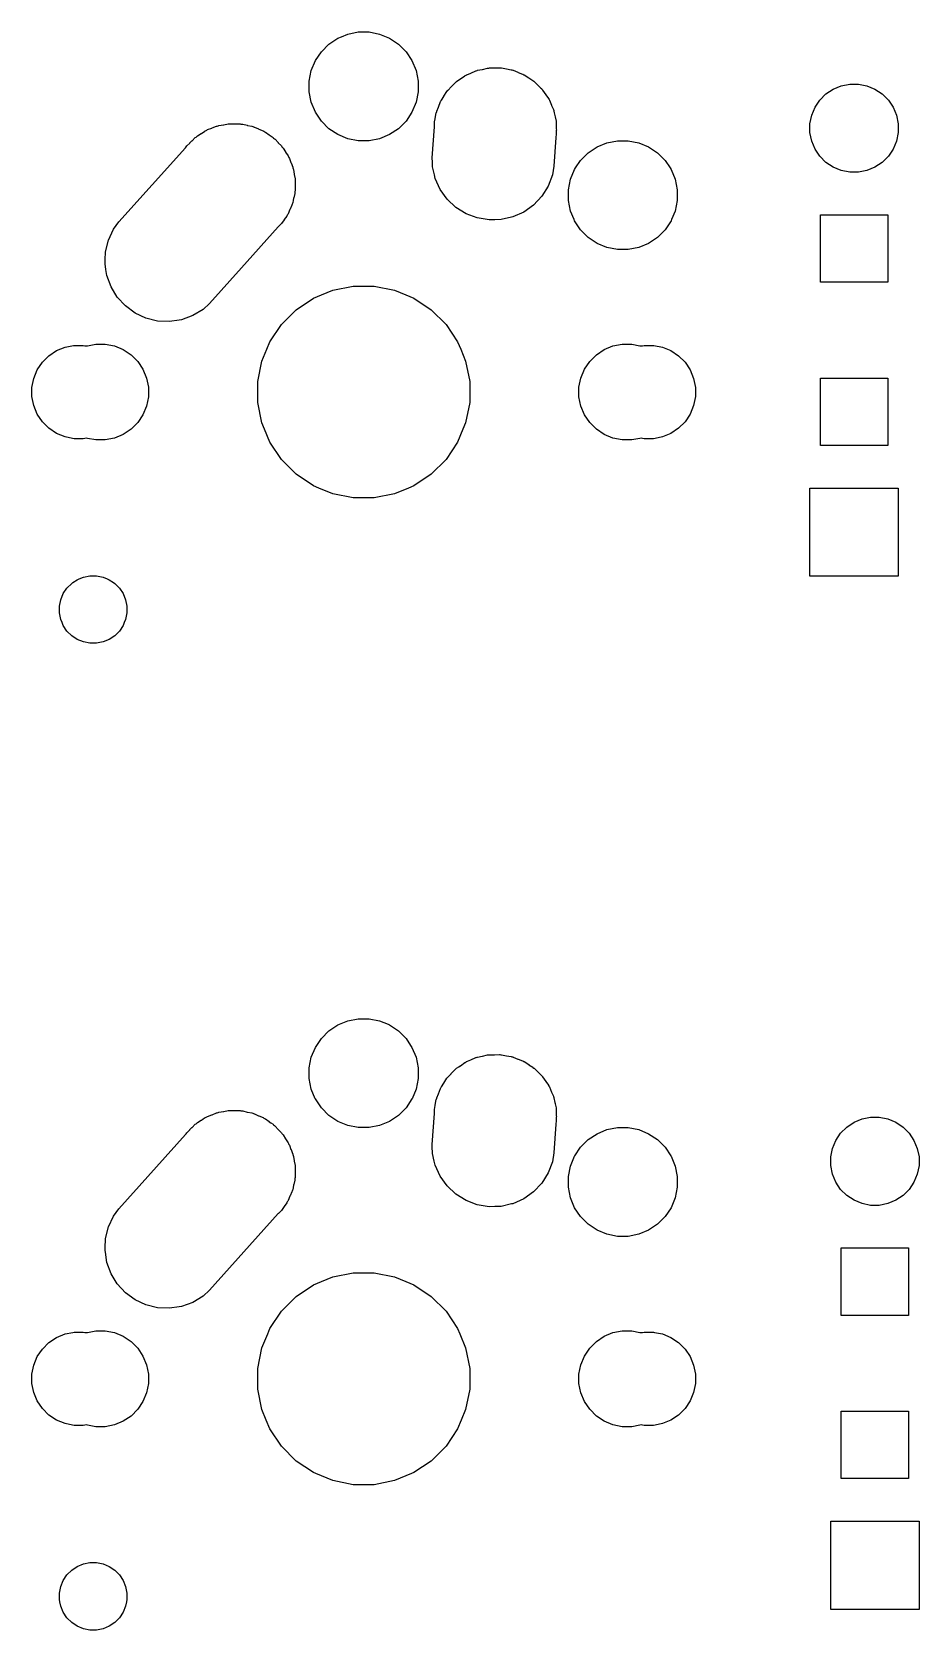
# Model space of a CAD drawing. Extents: x 53 to 306, y -113 to -54.
# Drawn here: x 246.01 to 263.13, y -109.63 to -78.77 of the extents above; entities that cross this region are included whole.
import ezdxf

# ---------------------------------------------------------------- set-up
doc = ezdxf.new("R2010")
doc.units = 0
doc.layers.add('BLACK', color=7, linetype='CONTINUOUS')

msp = doc.modelspace()

# ---------------------------------------------------------------- linework, layer by layer
at = {"layer": 'BLACK', "linetype": 'CONTINUOUS'}
for p, q in [((251.742, -79.0086), (251.914, -78.8936)), ((251.914, -78.8936), (251.981, -78.866)), ((251.981, -78.866), (252.105, -78.8144)), ((252.105, -78.8144), (252.308, -78.774)), ((252.308, -78.774), (252.516, -78.774)), ((252.516, -78.774), (252.719, -78.8144)), ((252.719, -78.8144), (252.843, -78.866)), ((252.843, -78.866), (252.91, -78.8936)), ((252.91, -78.8936), (253.082, -79.0086)), ((251.481, -79.3259), (251.596, -79.155)), ((251.596, -79.155), (251.742, -79.0086)), ((253.082, -79.0086), (253.228, -79.155)), ((253.228, -79.155), (253.343, -79.3259)), ((251.361, -79.7215), (251.401, -79.5184)), ((251.401, -79.5184), (251.481, -79.3272)), ((251.481, -79.3272), (251.481, -79.3259)), ((253.343, -79.3259), (253.343, -79.3272)), ((253.343, -79.3272), (253.423, -79.5184)), ((253.423, -79.5184), (253.463, -79.7215)), ((254.403, -79.5995), (254.477, -79.5687)), ((254.477, -79.5687), (254.481, -79.5673)), ((254.481, -79.5673), (254.575, -79.525)), ((254.575, -79.525), (254.583, -79.5231)), ((254.583, -79.5231), (254.603, -79.5167)), ((254.603, -79.5167), (254.609, -79.5142)), ((254.609, -79.5142), (254.699, -79.4963)), ((254.699, -79.4963), (254.703, -79.4955)), ((254.703, -79.4955), (254.8, -79.473)), ((254.8, -79.473), (254.809, -79.4727)), ((254.809, -79.4727), (254.829, -79.4704)), ((254.829, -79.4704), (254.836, -79.469)), ((254.836, -79.469), (254.931, -79.469)), ((254.931, -79.469), (254.935, -79.4689)), ((254.935, -79.4689), (255.032, -79.466)), ((255.032, -79.466), (255.039, -79.4673)), ((255.039, -79.4673), (255.06, -79.469)), ((255.06, -79.469), (255.068, -79.469)), ((255.068, -79.469), (255.164, -79.4881)), ((255.164, -79.4881), (255.167, -79.4887)), ((255.167, -79.4887), (255.26, -79.5043)), ((255.26, -79.5043), (255.267, -79.5069)), ((255.267, -79.5069), (255.287, -79.5126)), ((255.287, -79.5126), (255.295, -79.5142)), ((255.295, -79.5142), (255.388, -79.5528)), ((255.388, -79.5528), (255.391, -79.5541)), ((255.391, -79.5541), (255.477, -79.5865)), ((255.477, -79.5865), (255.483, -79.59)), ((255.483, -79.59), (255.501, -79.5995)), ((251.361, -79.9285), (251.361, -79.7215)), ((253.463, -79.7215), (253.463, -79.9285)), ((254.023, -79.916), (254.036, -79.8998)), ((254.036, -79.8998), (254.039, -79.8953)), ((254.039, -79.8953), (254.098, -79.8356)), ((254.098, -79.8356), (254.101, -79.8329)), ((254.101, -79.8329), (254.175, -79.7545)), ((254.175, -79.7545), (254.182, -79.749)), ((254.182, -79.749), (254.198, -79.7356)), ((254.198, -79.7356), (254.202, -79.7315)), ((254.202, -79.7315), (254.268, -79.6878)), ((254.268, -79.6878), (254.274, -79.6834)), ((254.274, -79.6834), (254.277, -79.6813)), ((254.277, -79.6813), (254.363, -79.6201)), ((254.363, -79.6201), (254.372, -79.6163)), ((254.372, -79.6163), (254.39, -79.6063)), ((254.39, -79.6063), (254.395, -79.6028)), ((254.395, -79.6028), (254.403, -79.5995)), ((255.501, -79.5995), (255.509, -79.6028)), ((255.509, -79.6028), (255.595, -79.6604)), ((255.595, -79.6604), (255.598, -79.6623)), ((255.598, -79.6623), (255.673, -79.7094)), ((255.673, -79.7094), (255.678, -79.7135)), ((255.678, -79.7135), (255.694, -79.7264)), ((255.694, -79.7264), (255.702, -79.7315)), ((255.702, -79.7315), (255.777, -79.8065)), ((255.777, -79.8065), (255.779, -79.8091)), ((255.779, -79.8091), (255.825, -79.8522)), ((255.825, -79.8522), (255.842, -79.8682)), ((255.842, -79.8682), (255.845, -79.8727)), ((255.845, -79.8727), (255.859, -79.8886)), ((255.859, -79.8886), (255.865, -79.8953)), ((255.865, -79.8953), (255.925, -79.9852)), ((261.332, -79.97), (261.471, -79.8769)), ((261.471, -79.8769), (261.626, -79.8127)), ((261.626, -79.8127), (261.79, -79.78)), ((261.79, -79.78), (261.958, -79.78)), ((261.958, -79.78), (262.122, -79.8127)), ((262.122, -79.8127), (262.277, -79.8769)), ((262.277, -79.8769), (262.416, -79.97)), ((251.401, -80.1316), (251.361, -79.9285)), ((251.481, -80.3228), (251.401, -80.1316)), ((253.423, -80.1316), (253.343, -80.3228)), ((253.463, -79.9285), (253.423, -80.1316)), ((253.854, -80.2231), (253.893, -80.1195)), ((253.893, -80.1195), (253.898, -80.111)), ((253.898, -80.111), (253.908, -80.0926)), ((253.908, -80.0926), (253.91, -80.088)), ((253.91, -80.088), (253.956, -80.0191)), ((253.956, -80.0191), (253.958, -80.016)), ((253.958, -80.016), (254.016, -79.9231)), ((254.016, -79.9231), (254.023, -79.916)), ((255.925, -79.9852), (255.928, -79.9883)), ((255.928, -79.9883), (255.976, -80.0568)), ((255.976, -80.0568), (255.979, -80.0616)), ((255.979, -80.0616), (255.989, -80.0797)), ((255.989, -80.0797), (255.994, -80.088)), ((255.994, -80.088), (256.036, -80.1894)), ((256.036, -80.1894), (256.038, -80.1927)), ((256.038, -80.1927), (256.072, -80.2681)), ((261.12, -80.2279), (261.213, -80.0885)), ((261.213, -80.0885), (261.332, -79.97)), ((262.416, -79.97), (262.535, -80.0885)), ((262.535, -80.0885), (262.628, -80.2279)), ((251.596, -80.495), (251.481, -80.3228)), ((251.481, -80.3228), (251.481, -80.3228)), ((251.742, -80.6414), (251.596, -80.495)), ((253.228, -80.495), (253.082, -80.6414)), ((253.343, -80.3228), (253.228, -80.495)), ((253.343, -80.3228), (253.343, -80.3228)), ((253.776, -80.5292), (253.78, -80.5073)), ((253.78, -80.5073), (253.792, -80.4496)), ((253.792, -80.446), (253.811, -80.3361)), ((253.792, -80.4496), (253.792, -80.446)), ((253.811, -80.3361), (253.815, -80.3266)), ((253.811, -80.3361), (253.811, -80.3361)), ((253.811, -80.3361), (253.811, -80.3361)), ((253.815, -80.3266), (253.82, -80.3067)), ((253.82, -80.3067), (253.821, -80.302)), ((253.821, -80.302), (253.852, -80.2264)), ((253.852, -80.2264), (253.854, -80.2231)), ((256.072, -80.2681), (256.073, -80.2729)), ((256.073, -80.2729), (256.079, -80.2926)), ((256.079, -80.2926), (256.083, -80.302)), ((256.083, -80.302), (256.09, -80.3361)), ((256.09, -80.3361), (256.104, -80.4107)), ((256.104, -80.4107), (256.105, -80.4144)), ((256.105, -80.4144), (256.124, -80.4938)), ((256.124, -80.4938), (256.124, -80.4985)), ((256.124, -80.4985), (256.126, -80.5192)), ((256.126, -80.5192), (256.128, -80.5292)), ((261.023, -80.5472), (261.056, -80.3828)), ((261.056, -80.3828), (261.12, -80.2279)), ((262.628, -80.2279), (262.692, -80.3828)), ((262.692, -80.3828), (262.725, -80.5472)), ((249.101, -80.873), (249.162, -80.8115)), ((249.162, -80.8115), (249.176, -80.8024)), ((249.176, -80.8024), (249.191, -80.7906)), ((249.191, -80.7906), (249.203, -80.7794)), ((249.203, -80.7794), (249.278, -80.7341)), ((249.203, -80.7794), (249.203, -80.7794)), ((249.278, -80.7341), (249.283, -80.7311)), ((249.283, -80.7311), (249.344, -80.6901)), ((249.344, -80.6901), (249.355, -80.6828)), ((249.355, -80.6828), (249.37, -80.6765)), ((249.37, -80.6765), (249.387, -80.6679)), ((249.387, -80.6679), (249.401, -80.6593)), ((249.401, -80.6593), (249.484, -80.6294)), ((249.484, -80.6294), (249.489, -80.6275)), ((249.489, -80.6275), (249.569, -80.5942)), ((249.569, -80.5942), (249.585, -80.591)), ((249.585, -80.591), (249.603, -80.5859)), ((249.603, -80.5859), (249.619, -80.5802)), ((249.619, -80.5802), (249.705, -80.5669)), ((249.705, -80.5669), (249.711, -80.566)), ((249.711, -80.566), (249.796, -80.549)), ((249.796, -80.549), (249.813, -80.549)), ((249.813, -80.549), (249.832, -80.5476)), ((249.832, -80.5476), (249.848, -80.545)), ((249.848, -80.545), (249.848, -80.545)), ((249.848, -80.545), (249.852, -80.5452)), ((249.852, -80.5452), (249.935, -80.5489)), ((249.935, -80.5489), (249.941, -80.549)), ((249.941, -80.549), (250.028, -80.549)), ((250.028, -80.549), (250.044, -80.5522)), ((250.044, -80.5522), (250.063, -80.5545)), ((250.063, -80.5545), (250.08, -80.5552)), ((250.08, -80.5552), (250.164, -80.576)), ((250.164, -80.576), (250.17, -80.5772)), ((250.17, -80.5772), (250.255, -80.5942)), ((250.255, -80.5942), (250.27, -80.6005)), ((250.27, -80.6005), (250.288, -80.6064)), ((250.288, -80.6064), (250.3, -80.6092)), ((250.3, -80.6092), (250.305, -80.6104)), ((250.305, -80.6104), (250.384, -80.6473)), ((250.384, -80.6473), (250.389, -80.6495)), ((250.389, -80.6495), (250.469, -80.6828)), ((250.469, -80.6828), (250.48, -80.6901)), ((250.48, -80.6901), (250.483, -80.692)), ((250.483, -80.692), (250.499, -80.7014)), ((250.499, -80.7014), (250.514, -80.7084)), ((250.514, -80.7084), (250.585, -80.76)), ((250.585, -80.76), (250.589, -80.7631)), ((250.589, -80.7631), (250.662, -80.8115)), ((250.662, -80.8115), (250.673, -80.8233)), ((250.673, -80.8233), (250.688, -80.8356)), ((251.914, -80.7564), (251.742, -80.6414)), ((252.105, -80.8356), (251.914, -80.7564)), ((251.914, -80.7564), (251.914, -80.7564)), ((251.914, -80.7564), (251.914, -80.7564)), ((252.91, -80.7564), (252.719, -80.8356)), ((253.082, -80.6414), (252.91, -80.7564)), ((252.91, -80.7564), (252.91, -80.7564)), ((252.91, -80.7564), (252.91, -80.7564)), ((253.735, -81.2027), (253.776, -80.6024)), ((253.776, -80.594), (253.776, -80.5292)), ((253.776, -80.6024), (253.776, -80.594)), ((256.119, -80.8119), (256.081, -81.3626)), ((256.121, -80.796), (256.119, -80.8119)), ((256.128, -80.7608), (256.121, -80.796)), ((256.128, -80.5292), (256.128, -80.6406)), ((256.128, -80.6406), (256.128, -80.6443)), ((256.128, -80.6443), (256.129, -80.6673)), ((256.129, -80.6673), (256.128, -80.6741)), ((256.128, -80.6741), (256.128, -80.6825)), ((256.128, -80.6825), (256.128, -80.7608)), ((261.023, -80.7148), (261.023, -80.5472)), ((261.056, -80.8792), (261.023, -80.7148)), ((262.725, -80.7148), (262.692, -80.8792)), ((262.725, -80.5472), (262.725, -80.7148)), ((247.688, -82.4426), (248.975, -81.0085)), ((248.975, -81.0085), (248.986, -80.9945)), ((248.986, -80.9945), (248.999, -80.9753)), ((248.999, -80.9753), (249.055, -80.9185)), ((249.055, -80.9185), (249.06, -80.9136)), ((249.06, -80.9136), (249.075, -80.8966)), ((249.075, -80.8966), (249.097, -80.8768)), ((249.075, -80.8966), (249.075, -80.8966)), ((249.075, -80.8966), (249.075, -80.8966)), ((249.097, -80.8768), (249.101, -80.873)), ((250.688, -80.8356), (250.701, -80.8454)), ((250.701, -80.8454), (250.76, -80.9097)), ((250.76, -80.9097), (250.764, -80.9137)), ((250.764, -80.9137), (250.825, -80.9753)), ((250.825, -80.9753), (250.835, -80.9891)), ((250.835, -80.9891), (250.846, -81.0041)), ((250.846, -81.0041), (250.858, -81.0163)), ((250.858, -81.0163), (250.903, -81.0907)), ((250.903, -81.0907), (250.906, -81.0954)), ((250.906, -81.0954), (250.954, -81.168)), ((252.308, -80.876), (252.105, -80.8356)), ((252.516, -80.876), (252.308, -80.876)), ((252.719, -80.8356), (252.516, -80.876)), ((256.596, -81.255), (256.742, -81.1086)), ((256.742, -81.1086), (256.914, -80.9936)), ((256.914, -80.9936), (257.105, -80.9144)), ((256.914, -80.9936), (256.914, -80.9936)), ((257.105, -80.9144), (257.308, -80.874)), ((257.308, -80.874), (257.516, -80.874)), ((257.516, -80.874), (257.719, -80.9144)), ((257.719, -80.9144), (257.91, -80.9936)), ((257.91, -80.9936), (257.91, -80.9936)), ((257.91, -80.9936), (258.082, -81.1086)), ((258.082, -81.1086), (258.228, -81.255)), ((261.12, -81.0341), (261.056, -80.8792)), ((261.213, -81.1735), (261.12, -81.0341)), ((262.628, -81.0341), (262.535, -81.1735)), ((262.692, -80.8792), (262.628, -81.0341)), ((250.954, -81.168), (250.961, -81.1833)), ((250.961, -81.1833), (250.969, -81.2003)), ((250.969, -81.2003), (250.978, -81.2144)), ((250.978, -81.2144), (251.007, -81.2962)), ((251.007, -81.2962), (251.009, -81.3012)), ((251.009, -81.3012), (251.043, -81.382)), ((251.043, -81.382), (251.045, -81.391)), ((251.045, -81.391), (251.046, -81.3983)), ((251.046, -81.3983), (251.051, -81.4166)), ((251.051, -81.4166), (251.057, -81.4321)), ((251.057, -81.4321), (251.07, -81.5181)), ((253.737, -81.2854), (253.735, -81.2027)), ((253.74, -81.3762), (253.737, -81.2854)), ((253.776, -81.533), (253.74, -81.3762)), ((256.081, -81.3626), (256.053, -81.5338)), ((256.401, -81.6184), (256.481, -81.4272)), ((256.481, -81.4272), (256.5, -81.3983)), ((256.5, -81.3983), (256.596, -81.255)), ((258.228, -81.255), (258.324, -81.3983)), ((258.324, -81.3983), (258.343, -81.4272)), ((258.343, -81.4272), (258.423, -81.6184)), ((261.332, -81.292), (261.213, -81.1735)), ((261.471, -81.3851), (261.332, -81.292)), ((261.626, -81.4493), (261.471, -81.3851)), ((262.277, -81.3851), (262.122, -81.4493)), ((262.416, -81.292), (262.277, -81.3851)), ((262.535, -81.1735), (262.416, -81.292)), ((251.07, -81.5181), (251.071, -81.5235)), ((251.071, -81.5235), (251.088, -81.609)), ((251.088, -81.609), (251.088, -81.6092)), ((251.088, -81.6092), (251.088, -81.6258)), ((251.088, -81.6258), (251.089, -81.6448)), ((251.092, -81.6611), (251.088, -81.7479)), ((251.088, -81.7479), (251.088, -81.7534)), ((251.088, -81.7534), (251.088, -81.8408)), ((251.089, -81.6448), (251.092, -81.6611)), ((251.092, -81.6611), (251.092, -81.6611)), ((253.792, -81.6019), (253.776, -81.533)), ((253.887, -81.8132), (253.792, -81.6019)), ((255.97, -81.7504), (255.848, -81.9468)), ((256.053, -81.5338), (255.97, -81.7504)), ((256.361, -81.8215), (256.401, -81.6184)), ((258.423, -81.6184), (258.463, -81.8215)), ((261.79, -81.482), (261.626, -81.4493)), ((261.958, -81.482), (261.79, -81.482)), ((262.122, -81.4493), (261.958, -81.482)), ((251.051, -82.0285), (251.043, -82.068)), ((251.06, -81.9823), (251.051, -82.0285)), ((251.061, -81.9769), (251.06, -81.9823)), ((251.082, -81.8925), (251.061, -81.9769)), ((251.085, -81.8572), (251.082, -81.876)), ((251.082, -81.876), (251.082, -81.8925)), ((251.088, -81.8408), (251.085, -81.8572)), ((254.022, -82.0018), (253.887, -81.8132)), ((254.19, -82.1606), (254.022, -82.0018)), ((255.848, -81.9468), (255.689, -82.1155)), ((256.361, -82.0285), (256.361, -81.8215)), ((256.401, -82.2316), (256.361, -82.0285)), ((258.463, -82.0285), (258.423, -82.2316)), ((258.463, -81.8215), (258.463, -82.0285)), ((250.929, -82.3274), (250.877, -82.3974)), ((250.936, -82.3125), (250.929, -82.3274)), ((250.945, -82.2959), (250.936, -82.3125)), ((250.954, -82.282), (250.945, -82.2959)), ((250.988, -82.2012), (250.954, -82.282)), ((250.954, -82.282), (250.954, -82.282)), ((250.99, -82.1962), (250.988, -82.2012)), ((251.027, -82.1175), (250.99, -82.1962)), ((251.031, -82.1015), (251.027, -82.1175)), ((251.036, -82.0834), (251.031, -82.1015)), ((251.043, -82.068), (251.036, -82.0834)), ((254.387, -82.2835), (254.19, -82.1606)), ((254.603, -82.3656), (254.387, -82.2835)), ((254.832, -82.404), (254.603, -82.3656)), ((255.264, -82.3507), (255.063, -82.397)), ((255.289, -82.345), (255.264, -82.3507)), ((255.5, -82.2499), (255.289, -82.345)), ((255.689, -82.1155), (255.5, -82.2499)), ((256.47, -82.3974), (256.401, -82.2316)), ((258.423, -82.2316), (258.354, -82.3974)), ((261.223, -83.607), (261.223, -82.305)), ((261.223, -82.305), (262.525, -82.305)), ((262.525, -82.305), (262.525, -83.607)), ((247.487, -82.7925), (247.585, -82.5826)), ((247.585, -82.5826), (247.688, -82.4426)), ((247.688, -82.4426), (247.688, -82.4426)), ((247.688, -82.4426), (247.688, -82.4426)), ((250.764, -82.5368), (250.053, -83.3293)), ((250.768, -82.5318), (250.764, -82.5368)), ((250.825, -82.4747), (250.768, -82.5318)), ((250.874, -82.4019), (250.825, -82.4747)), ((250.877, -82.3974), (250.874, -82.4019)), ((254.94, -82.4007), (254.832, -82.404)), ((255.063, -82.397), (254.94, -82.4007)), ((256.481, -82.4228), (256.47, -82.3974)), ((256.596, -82.595), (256.481, -82.4228)), ((256.742, -82.7414), (256.596, -82.595)), ((258.228, -82.595), (258.082, -82.7414)), ((258.343, -82.4228), (258.228, -82.595)), ((258.354, -82.3974), (258.343, -82.4228)), ((247.432, -83.0175), (247.487, -82.7925)), ((256.914, -82.8564), (256.742, -82.7414)), ((257.105, -82.9356), (256.914, -82.8564)), ((256.914, -82.8564), (256.914, -82.8564)), ((256.914, -82.8564), (256.914, -82.8564)), ((257.308, -82.976), (257.105, -82.9356)), ((257.516, -82.976), (257.308, -82.976)), ((257.719, -82.9356), (257.516, -82.976)), ((257.91, -82.8564), (257.719, -82.9356)), ((258.082, -82.7414), (257.91, -82.8564)), ((257.91, -82.8564), (257.91, -82.8564)), ((257.91, -82.8564), (257.91, -82.8564)), ((247.422, -83.2489), (247.425, -83.172)), ((247.439, -83.362), (247.422, -83.2489)), ((247.425, -83.172), (247.432, -83.0175)), ((247.457, -83.4779), (247.439, -83.362)), ((247.536, -83.6956), (247.457, -83.4779)), ((250.053, -83.3293), (249.439, -84.0134)), ((262.525, -83.607), (261.223, -83.607)), ((247.656, -83.8937), (247.536, -83.6956)), ((247.813, -84.0645), (247.656, -83.8937)), ((251.108, -84.1366), (251.443, -83.9128)), ((251.443, -83.9128), (251.598, -83.849)), ((251.598, -83.849), (251.816, -83.7587)), ((251.816, -83.7587), (252.211, -83.6801)), ((252.211, -83.6801), (252.613, -83.6801)), ((252.613, -83.6801), (253.008, -83.7587)), ((253.008, -83.7587), (253.226, -83.849)), ((253.226, -83.849), (253.381, -83.9128)), ((253.381, -83.9128), (253.716, -84.1366)), ((248, -84.2016), (247.813, -84.0645)), ((248.209, -84.2996), (248, -84.2016)), ((249.311, -84.1306), (249.113, -84.2507)), ((249.439, -84.0134), (249.311, -84.1306)), ((250.824, -84.4215), (251.108, -84.1366)), ((253.716, -84.1366), (254, -84.4215)), ((248.434, -84.3548), (248.209, -84.2996)), ((248.666, -84.365), (248.434, -84.3548)), ((248.849, -84.3368), (248.666, -84.365)), ((248.666, -84.365), (248.666, -84.365)), ((248.895, -84.3298), (248.849, -84.3368)), ((249.113, -84.2507), (248.895, -84.3298)), ((250.6, -84.7564), (250.824, -84.4215)), ((254, -84.4215), (254.224, -84.7564)), ((246.649, -84.8586), (246.811, -84.8265)), ((246.811, -84.8265), (246.823, -84.824)), ((246.823, -84.824), (247.001, -84.824)), ((247.001, -84.824), (247.034, -84.8305)), ((247.034, -84.8305), (247.058, -84.8329)), ((247.058, -84.8329), (247.082, -84.8305)), ((247.082, -84.8305), (247.241, -84.799)), ((247.241, -84.799), (247.423, -84.799)), ((247.423, -84.799), (247.602, -84.8346)), ((247.602, -84.8346), (247.771, -84.9044)), ((250.54, -84.9004), (250.6, -84.7564)), ((254.224, -84.7564), (254.284, -84.9004)), ((257.053, -84.9044), (257.222, -84.8346)), ((257.222, -84.8346), (257.401, -84.799)), ((257.401, -84.799), (257.583, -84.799)), ((257.583, -84.799), (257.742, -84.8305)), ((257.742, -84.8305), (257.766, -84.8329)), ((257.766, -84.8329), (257.79, -84.8305)), ((257.79, -84.8305), (257.823, -84.824)), ((257.823, -84.824), (258.001, -84.824)), ((258.001, -84.824), (258.013, -84.8265)), ((258.013, -84.8265), (258.175, -84.8586)), ((246.114, -85.2982), (246.212, -85.1506)), ((246.212, -85.1506), (246.338, -85.0251)), ((246.338, -85.0251), (246.485, -84.9265)), ((246.485, -84.9265), (246.649, -84.8586)), ((247.771, -84.9044), (247.922, -85.0057)), ((247.922, -85.0057), (248.051, -85.1347)), ((248.051, -85.1347), (248.153, -85.2864)), ((250.367, -85.5236), (250.446, -85.1285)), ((250.446, -85.1285), (250.54, -84.9004)), ((254.284, -84.9004), (254.378, -85.1285)), ((254.378, -85.1285), (254.457, -85.5236)), ((256.671, -85.2864), (256.773, -85.1347)), ((256.773, -85.1347), (256.902, -85.0057)), ((256.902, -85.0057), (257.053, -84.9044)), ((258.175, -84.8586), (258.339, -84.9265)), ((258.339, -84.9265), (258.486, -85.0251)), ((258.486, -85.0251), (258.612, -85.1506)), ((258.612, -85.1506), (258.71, -85.2982)), ((246.046, -85.4622), (246.114, -85.2982)), ((248.153, -85.2864), (248.222, -85.4549)), ((248.222, -85.4549), (248.258, -85.6338)), ((256.566, -85.6338), (256.602, -85.4549)), ((256.602, -85.4549), (256.671, -85.2864)), ((258.71, -85.2982), (258.778, -85.4622)), ((261.223, -86.757), (261.223, -85.455)), ((261.223, -85.455), (262.525, -85.455)), ((262.525, -85.455), (262.525, -86.757)), ((246.011, -85.6363), (246.046, -85.4622)), ((246.011, -85.8137), (246.011, -85.6363)), ((248.258, -85.6338), (248.258, -85.8162)), ((250.367, -85.9264), (250.367, -85.5236)), ((254.457, -85.5236), (254.457, -85.9264)), ((256.566, -85.8162), (256.566, -85.6338)), ((258.778, -85.4622), (258.813, -85.6363)), ((258.813, -85.6363), (258.813, -85.8137)), ((246.046, -85.9878), (246.011, -85.8137)), ((246.114, -86.1518), (246.046, -85.9878)), ((248.222, -85.9951), (248.153, -86.1636)), ((248.258, -85.8162), (248.222, -85.9951)), ((250.446, -86.3215), (250.367, -85.9264)), ((254.457, -85.9264), (254.378, -86.3215)), ((256.602, -85.9951), (256.566, -85.8162)), ((256.671, -86.1636), (256.602, -85.9951)), ((258.778, -85.9878), (258.71, -86.1518)), ((258.813, -85.8137), (258.778, -85.9878)), ((246.212, -86.2994), (246.114, -86.1518)), ((246.338, -86.4249), (246.212, -86.2994)), ((248.051, -86.3153), (247.922, -86.4443)), ((248.153, -86.1636), (248.051, -86.3153)), ((250.497, -86.4443), (250.446, -86.3215)), ((254.378, -86.3215), (254.327, -86.4443)), ((256.773, -86.3153), (256.671, -86.1636)), ((256.902, -86.4443), (256.773, -86.3153)), ((258.612, -86.2994), (258.486, -86.4249)), ((258.71, -86.1518), (258.612, -86.2994)), ((246.485, -86.5235), (246.338, -86.4249)), ((246.649, -86.5914), (246.485, -86.5235)), ((246.79, -86.6195), (246.649, -86.5914)), ((246.823, -86.626), (246.79, -86.6195)), ((247.001, -86.626), (246.823, -86.626)), ((247.034, -86.6195), (247.001, -86.626)), ((247.058, -86.6171), (247.034, -86.6195)), ((247.082, -86.6195), (247.058, -86.6171)), ((247.241, -86.651), (247.082, -86.6195)), ((247.423, -86.651), (247.241, -86.651)), ((247.602, -86.6154), (247.423, -86.651)), ((247.771, -86.5456), (247.602, -86.6154)), ((247.922, -86.4443), (247.771, -86.5456)), ((250.6, -86.6936), (250.497, -86.4443)), ((250.824, -87.0285), (250.6, -86.6936)), ((254.224, -86.6936), (254, -87.0285)), ((254.327, -86.4443), (254.224, -86.6936)), ((257.053, -86.5456), (256.902, -86.4443)), ((257.222, -86.6154), (257.053, -86.5456)), ((257.401, -86.651), (257.222, -86.6154)), ((257.583, -86.651), (257.401, -86.651)), ((257.742, -86.6195), (257.583, -86.651)), ((257.766, -86.6171), (257.742, -86.6195)), ((257.79, -86.6195), (257.766, -86.6171)), ((257.823, -86.626), (257.79, -86.6195)), ((258.001, -86.626), (257.823, -86.626)), ((258.034, -86.6195), (258.001, -86.626)), ((258.175, -86.5914), (258.034, -86.6195)), ((258.339, -86.5235), (258.175, -86.5914)), ((258.486, -86.4249), (258.339, -86.5235)), ((262.525, -86.757), (261.223, -86.757)), ((251.108, -87.3134), (250.824, -87.0285)), ((254, -87.0285), (253.716, -87.3134)), ((251.443, -87.5372), (251.108, -87.3134)), ((251.547, -87.58), (251.443, -87.5372)), ((251.816, -87.6913), (251.547, -87.58)), ((253.277, -87.58), (253.008, -87.6913)), ((253.381, -87.5372), (253.277, -87.58)), ((253.716, -87.3134), (253.381, -87.5372)), ((261.023, -89.282), (261.023, -87.58)), ((261.023, -87.58), (262.725, -87.58)), ((262.725, -87.58), (262.725, -89.282)), ((252.211, -87.7699), (251.816, -87.6913)), ((252.613, -87.7699), (252.211, -87.7699)), ((253.008, -87.6913), (252.613, -87.7699)), ((246.686, -89.51), (246.777, -89.4193)), ((246.777, -89.4193), (246.8, -89.404)), ((246.8, -89.404), (246.884, -89.3481)), ((246.884, -89.3481), (246.92, -89.333)), ((246.92, -89.333), (247.002, -89.299)), ((247.002, -89.299), (247.128, -89.274)), ((247.128, -89.274), (247.256, -89.274)), ((247.256, -89.274), (247.382, -89.299)), ((247.382, -89.299), (247.464, -89.333)), ((247.464, -89.333), (247.5, -89.3481)), ((247.5, -89.3481), (247.584, -89.404)), ((247.584, -89.404), (247.607, -89.4193)), ((247.607, -89.4193), (247.698, -89.51)), ((262.725, -89.282), (261.023, -89.282)), ((246.541, -89.8609), (246.566, -89.7351)), ((246.566, -89.7351), (246.615, -89.6166)), ((246.615, -89.6166), (246.686, -89.51)), ((247.698, -89.51), (247.769, -89.6166)), ((247.769, -89.6166), (247.818, -89.7351)), ((247.818, -89.7351), (247.843, -89.8609)), ((246.541, -89.9891), (246.541, -89.8609)), ((246.566, -90.1149), (246.541, -89.9891)), ((247.843, -89.9891), (247.818, -90.1149)), ((247.843, -89.8609), (247.843, -89.9891)), ((246.592, -90.1768), (246.566, -90.1149)), ((246.615, -90.2334), (246.592, -90.1768)), ((246.686, -90.34), (246.615, -90.2334)), ((246.777, -90.4307), (246.686, -90.34)), ((247.698, -90.34), (247.607, -90.4307)), ((247.769, -90.2334), (247.698, -90.34)), ((247.792, -90.1768), (247.769, -90.2334)), ((247.818, -90.1149), (247.792, -90.1768)), ((246.884, -90.5019), (246.777, -90.4307)), ((247.002, -90.551), (246.884, -90.5019)), ((246.884, -90.5019), (246.884, -90.5019)), ((246.884, -90.5019), (246.884, -90.5019)), ((247.128, -90.576), (247.002, -90.551)), ((247.256, -90.576), (247.128, -90.576)), ((247.382, -90.551), (247.256, -90.576)), ((247.5, -90.5019), (247.382, -90.551)), ((247.607, -90.4307), (247.5, -90.5019)), ((247.5, -90.5019), (247.5, -90.5019)), ((247.5, -90.5019), (247.5, -90.5019)), ((251.596, -98.205), (251.742, -98.0586)), ((251.742, -98.0586), (251.914, -97.9436)), ((251.914, -97.9436), (251.942, -97.9322)), ((251.942, -97.9322), (252.105, -97.8644)), ((252.105, -97.8644), (252.308, -97.824)), ((252.308, -97.824), (252.516, -97.824)), ((252.516, -97.824), (252.719, -97.8644)), ((252.719, -97.8644), (252.882, -97.9322)), ((252.882, -97.9322), (252.91, -97.9436)), ((252.91, -97.9436), (253.082, -98.0586)), ((253.082, -98.0586), (253.228, -98.205)), ((251.401, -98.5684), (251.481, -98.3772)), ((251.481, -98.3772), (251.506, -98.339)), ((251.506, -98.339), (251.596, -98.205)), ((253.228, -98.205), (253.318, -98.339)), ((253.318, -98.339), (253.343, -98.3772)), ((253.343, -98.3772), (253.423, -98.5684)), ((251.361, -98.7715), (251.401, -98.5684)), ((253.423, -98.5684), (253.463, -98.7715)), ((254.277, -98.7313), (254.363, -98.6701)), ((254.363, -98.6701), (254.372, -98.6663)), ((254.372, -98.6663), (254.39, -98.6563)), ((254.39, -98.6563), (254.395, -98.6528)), ((254.395, -98.6528), (254.417, -98.6438)), ((254.417, -98.6438), (254.477, -98.6187)), ((254.477, -98.6187), (254.481, -98.6173)), ((254.481, -98.6173), (254.575, -98.575)), ((254.575, -98.575), (254.583, -98.5731)), ((254.583, -98.5731), (254.603, -98.5667)), ((254.603, -98.5667), (254.609, -98.5642)), ((254.609, -98.5642), (254.699, -98.5463)), ((254.699, -98.5463), (254.703, -98.5455)), ((254.703, -98.5455), (254.8, -98.523)), ((254.8, -98.523), (254.809, -98.5227)), ((254.809, -98.5227), (254.829, -98.5204)), ((254.829, -98.5204), (254.836, -98.519)), ((254.836, -98.519), (254.931, -98.519)), ((254.931, -98.519), (254.935, -98.5189)), ((254.935, -98.5189), (255.032, -98.516)), ((255.032, -98.516), (255.039, -98.5173)), ((255.039, -98.5173), (255.06, -98.519)), ((255.06, -98.519), (255.068, -98.519)), ((255.068, -98.519), (255.164, -98.5381)), ((255.164, -98.5381), (255.167, -98.5387)), ((255.167, -98.5387), (255.26, -98.5543)), ((255.26, -98.5543), (255.267, -98.5569)), ((255.267, -98.5569), (255.287, -98.5626)), ((255.287, -98.5626), (255.295, -98.5642)), ((255.295, -98.5642), (255.388, -98.6028)), ((255.388, -98.6028), (255.391, -98.6041)), ((255.391, -98.6041), (255.477, -98.6365)), ((255.477, -98.6365), (255.483, -98.64)), ((255.483, -98.64), (255.501, -98.6495)), ((255.501, -98.6495), (255.509, -98.6528)), ((255.509, -98.6528), (255.595, -98.7104)), ((255.595, -98.7104), (255.598, -98.7123)), ((255.598, -98.7123), (255.673, -98.7594)), ((251.361, -98.9785), (251.361, -98.7715)), ((251.401, -99.1816), (251.361, -98.9785)), ((253.463, -98.9785), (253.423, -99.1816)), ((253.463, -98.7715), (253.463, -98.9785)), ((253.958, -99.066), (254.016, -98.9731)), ((254.016, -98.9731), (254.023, -98.966)), ((254.023, -98.966), (254.036, -98.9498)), ((254.036, -98.9498), (254.039, -98.9453)), ((254.039, -98.9453), (254.098, -98.8856)), ((254.098, -98.8856), (254.101, -98.8829)), ((254.101, -98.8829), (254.175, -98.8045)), ((254.175, -98.8045), (254.182, -98.799)), ((254.182, -98.799), (254.198, -98.7856)), ((254.198, -98.7856), (254.202, -98.7815)), ((254.202, -98.7815), (254.248, -98.751)), ((254.248, -98.751), (254.274, -98.7334)), ((254.274, -98.7334), (254.277, -98.7313)), ((255.673, -98.7594), (255.678, -98.7635)), ((255.678, -98.7635), (255.694, -98.7764)), ((255.694, -98.7764), (255.702, -98.7815)), ((255.702, -98.7815), (255.777, -98.8565)), ((255.777, -98.8565), (255.779, -98.8591)), ((255.779, -98.8591), (255.813, -98.8906)), ((255.813, -98.8906), (255.842, -98.9182)), ((255.842, -98.9182), (255.845, -98.9227)), ((255.845, -98.9227), (255.859, -98.9386)), ((255.859, -98.9386), (255.865, -98.9453)), ((255.865, -98.9453), (255.925, -99.0352)), ((251.478, -99.3676), (251.401, -99.1816)), ((253.423, -99.1816), (253.346, -99.3676)), ((253.821, -99.352), (253.852, -99.2764)), ((253.852, -99.2764), (253.854, -99.2731)), ((253.854, -99.2731), (253.893, -99.1695)), ((253.893, -99.1695), (253.898, -99.161)), ((253.898, -99.161), (253.908, -99.1426)), ((253.908, -99.1426), (253.91, -99.138)), ((253.91, -99.138), (253.956, -99.0691)), ((253.956, -99.0691), (253.958, -99.066)), ((255.925, -99.0352), (255.928, -99.0383)), ((255.928, -99.0383), (255.976, -99.1068)), ((255.976, -99.1068), (255.979, -99.1116)), ((255.979, -99.1116), (255.989, -99.1297)), ((255.989, -99.1297), (255.994, -99.138)), ((255.994, -99.138), (256.036, -99.2394)), ((256.036, -99.2394), (256.038, -99.2427)), ((256.038, -99.2427), (256.072, -99.3181)), ((256.072, -99.3181), (256.073, -99.3229)), ((256.073, -99.3229), (256.079, -99.3426)), ((256.079, -99.3426), (256.083, -99.352)), ((249.489, -99.6775), (249.569, -99.6442)), ((249.569, -99.6442), (249.585, -99.641)), ((249.585, -99.641), (249.603, -99.6359)), ((249.603, -99.6359), (249.619, -99.6302)), ((249.619, -99.6302), (249.705, -99.6169)), ((249.705, -99.6169), (249.711, -99.616)), ((249.711, -99.616), (249.796, -99.599)), ((249.796, -99.599), (249.813, -99.599)), ((249.813, -99.599), (249.832, -99.5976)), ((249.832, -99.5976), (249.848, -99.595)), ((249.848, -99.595), (249.848, -99.595)), ((249.848, -99.595), (249.852, -99.5952)), ((249.852, -99.5952), (249.935, -99.5989)), ((249.935, -99.5989), (249.941, -99.599)), ((249.941, -99.599), (250.028, -99.599)), ((250.028, -99.599), (250.044, -99.6022)), ((250.044, -99.6022), (250.063, -99.6045)), ((250.063, -99.6045), (250.08, -99.6052)), ((250.08, -99.6052), (250.164, -99.626)), ((250.164, -99.626), (250.17, -99.6272)), ((250.17, -99.6272), (250.255, -99.6442)), ((250.255, -99.6442), (250.27, -99.6505)), ((250.27, -99.6505), (250.288, -99.6564)), ((251.481, -99.3728), (251.478, -99.3676)), ((251.596, -99.545), (251.481, -99.3728)), ((251.742, -99.6914), (251.596, -99.545)), ((253.228, -99.545), (253.082, -99.6914)), ((253.343, -99.3728), (253.228, -99.545)), ((253.346, -99.3676), (253.343, -99.3728)), ((253.776, -99.579), (253.792, -99.4996)), ((253.776, -99.5792), (253.776, -99.579)), ((253.776, -99.644), (253.776, -99.5792)), ((253.776, -99.6524), (253.776, -99.644)), ((253.792, -99.496), (253.811, -99.3861)), ((253.792, -99.4996), (253.792, -99.496)), ((253.811, -99.3861), (253.815, -99.3766)), ((253.811, -99.3861), (253.811, -99.3861)), ((253.811, -99.3861), (253.811, -99.3861)), ((253.815, -99.3766), (253.82, -99.3567)), ((253.82, -99.3567), (253.821, -99.352)), ((256.083, -99.352), (256.1, -99.4396)), ((256.1, -99.4396), (256.104, -99.4607)), ((256.104, -99.4607), (256.105, -99.4644)), ((256.105, -99.4644), (256.124, -99.5438)), ((256.124, -99.5438), (256.124, -99.5485)), ((256.124, -99.5485), (256.126, -99.5692)), ((256.126, -99.5692), (256.127, -99.5735)), ((256.127, -99.5735), (256.128, -99.5792)), ((256.128, -99.5792), (256.128, -99.6906)), ((249.06, -99.9636), (249.075, -99.9466)), ((249.075, -99.9466), (249.097, -99.9268)), ((249.075, -99.9466), (249.075, -99.9466)), ((249.075, -99.9466), (249.075, -99.9466)), ((249.097, -99.9268), (249.101, -99.923)), ((249.101, -99.923), (249.162, -99.8615)), ((249.162, -99.8615), (249.176, -99.8524)), ((249.176, -99.8524), (249.191, -99.8406)), ((249.191, -99.8406), (249.201, -99.8314)), ((249.201, -99.8314), (249.203, -99.8294)), ((249.203, -99.8294), (249.278, -99.7841)), ((249.278, -99.7841), (249.283, -99.7811)), ((249.283, -99.7811), (249.317, -99.7584)), ((249.317, -99.7584), (249.355, -99.7328)), ((249.355, -99.7328), (249.37, -99.7265)), ((249.37, -99.7265), (249.387, -99.7179)), ((249.387, -99.7179), (249.401, -99.7093)), ((249.401, -99.7093), (249.484, -99.6794)), ((249.484, -99.6794), (249.489, -99.6775)), ((250.288, -99.6564), (250.3, -99.6592)), ((250.3, -99.6592), (250.305, -99.6604)), ((250.305, -99.6604), (250.384, -99.6973)), ((250.384, -99.6973), (250.389, -99.6995)), ((250.389, -99.6995), (250.469, -99.7328)), ((250.469, -99.7328), (250.479, -99.7397)), ((250.479, -99.7397), (250.483, -99.742)), ((250.483, -99.742), (250.499, -99.7514)), ((250.499, -99.7514), (250.514, -99.7584)), ((250.514, -99.7584), (250.585, -99.81)), ((250.585, -99.81), (250.589, -99.8131)), ((250.589, -99.8131), (250.622, -99.835)), ((250.622, -99.835), (250.662, -99.8615)), ((250.662, -99.8615), (250.673, -99.8733)), ((250.673, -99.8733), (250.688, -99.8856)), ((250.688, -99.8856), (250.701, -99.8954)), ((250.701, -99.8954), (250.76, -99.9597)), ((250.76, -99.9597), (250.764, -99.9637)), ((251.914, -99.8064), (251.742, -99.6914)), ((252.105, -99.8856), (251.914, -99.8064)), ((251.914, -99.8064), (251.914, -99.8064)), ((251.914, -99.8064), (251.914, -99.8064)), ((252.308, -99.926), (252.105, -99.8856)), ((252.516, -99.926), (252.308, -99.926)), ((252.719, -99.8856), (252.516, -99.926)), ((252.91, -99.8064), (252.719, -99.8856)), ((253.082, -99.6914), (252.91, -99.8064)), ((252.91, -99.8064), (252.91, -99.8064)), ((252.91, -99.8064), (252.91, -99.8064)), ((253.735, -100.253), (253.776, -99.6524)), ((256.119, -99.8619), (256.081, -100.413)), ((256.121, -99.846), (256.119, -99.8619)), ((256.128, -99.8108), (256.121, -99.846)), ((256.128, -99.6906), (256.128, -99.6944)), ((256.128, -99.6944), (256.129, -99.7173)), ((256.129, -99.7173), (256.128, -99.7241)), ((256.128, -99.7241), (256.128, -99.7325)), ((256.128, -99.7325), (256.128, -99.8108)), ((257.105, -99.9644), (257.308, -99.924)), ((257.308, -99.924), (257.516, -99.924)), ((257.516, -99.924), (257.719, -99.9644)), ((261.615, -100.034), (261.734, -99.915)), ((261.734, -99.915), (261.873, -99.8219)), ((261.873, -99.8219), (262.028, -99.7577)), ((262.028, -99.7577), (262.192, -99.725)), ((262.192, -99.725), (262.36, -99.725)), ((262.36, -99.725), (262.524, -99.7577)), ((262.524, -99.7577), (262.679, -99.8219)), ((262.679, -99.8219), (262.818, -99.915)), ((262.818, -99.915), (262.937, -100.034)), ((247.688, -101.493), (248.975, -100.059)), ((248.975, -100.059), (248.986, -100.045)), ((248.986, -100.045), (248.999, -100.025)), ((248.999, -100.025), (249.055, -99.9685)), ((249.055, -99.9685), (249.06, -99.9636)), ((250.764, -99.9637), (250.825, -100.025)), ((250.825, -100.025), (250.835, -100.039)), ((250.835, -100.039), (250.846, -100.054)), ((250.846, -100.054), (250.858, -100.066)), ((250.858, -100.066), (250.903, -100.141)), ((250.903, -100.141), (250.906, -100.145)), ((250.906, -100.145), (250.954, -100.218)), ((250.954, -100.218), (250.961, -100.233)), ((250.961, -100.233), (250.969, -100.25)), ((250.969, -100.25), (250.978, -100.264)), ((250.978, -100.264), (251.007, -100.346)), ((253.736, -100.289), (253.735, -100.253)), ((256.596, -100.305), (256.742, -100.159)), ((256.742, -100.159), (256.914, -100.044)), ((256.914, -100.044), (257.105, -99.9644)), ((256.914, -100.044), (256.914, -100.044)), ((257.719, -99.9644), (257.91, -100.044)), ((257.91, -100.044), (257.91, -100.044)), ((257.91, -100.044), (258.082, -100.159)), ((258.082, -100.159), (258.228, -100.305)), ((261.458, -100.328), (261.522, -100.173)), ((261.522, -100.173), (261.615, -100.034)), ((262.937, -100.034), (263.03, -100.173)), ((263.03, -100.173), (263.094, -100.328)), ((251.007, -100.346), (251.009, -100.351)), ((251.009, -100.351), (251.04, -100.426)), ((251.04, -100.426), (251.043, -100.432)), ((251.043, -100.432), (251.046, -100.448)), ((251.046, -100.448), (251.051, -100.467)), ((251.051, -100.467), (251.057, -100.482)), ((251.057, -100.482), (251.07, -100.568)), ((251.07, -100.568), (251.071, -100.573)), ((251.071, -100.573), (251.088, -100.659)), ((253.74, -100.426), (253.736, -100.289)), ((253.774, -100.574), (253.74, -100.426)), ((253.792, -100.652), (253.774, -100.574)), ((256.081, -100.413), (256.053, -100.584)), ((256.401, -100.668), (256.481, -100.477)), ((256.481, -100.477), (256.486, -100.47)), ((256.486, -100.47), (256.596, -100.305)), ((258.228, -100.305), (258.338, -100.47)), ((258.338, -100.47), (258.343, -100.477)), ((258.343, -100.477), (258.423, -100.668)), ((261.425, -100.492), (261.458, -100.328)), ((261.425, -100.66), (261.425, -100.492)), ((263.094, -100.328), (263.127, -100.492)), ((263.127, -100.492), (263.127, -100.66)), ((251.088, -100.659), (251.088, -100.676)), ((251.088, -100.676), (251.089, -100.695)), ((251.092, -100.711), (251.088, -100.798)), ((251.088, -100.798), (251.088, -100.803)), ((251.088, -100.803), (251.088, -100.891)), ((251.089, -100.695), (251.092, -100.711)), ((251.092, -100.711), (251.092, -100.711)), ((253.887, -100.863), (253.792, -100.652)), ((254.022, -101.052), (253.887, -100.863)), ((255.97, -100.8), (255.848, -100.997)), ((256.053, -100.584), (255.97, -100.8)), ((256.361, -100.871), (256.401, -100.668)), ((256.361, -101.079), (256.361, -100.871)), ((258.423, -100.668), (258.463, -100.871)), ((258.463, -100.871), (258.463, -101.079)), ((261.458, -100.824), (261.425, -100.66)), ((261.522, -100.979), (261.458, -100.824)), ((263.094, -100.824), (263.03, -100.979)), ((263.127, -100.66), (263.094, -100.824)), ((251.027, -101.168), (250.99, -101.246)), ((251.031, -101.151), (251.027, -101.168)), ((251.036, -101.133), (251.031, -101.151)), ((251.043, -101.118), (251.036, -101.133)), ((251.048, -101.09), (251.043, -101.118)), ((251.06, -101.032), (251.048, -101.09)), ((251.061, -101.027), (251.06, -101.032)), ((251.082, -100.943), (251.061, -101.027)), ((251.085, -100.907), (251.082, -100.926)), ((251.082, -100.926), (251.082, -100.943)), ((251.088, -100.891), (251.085, -100.906)), ((251.085, -100.906), (251.085, -100.907)), ((254.19, -101.211), (254.022, -101.052)), ((255.689, -101.165), (255.5, -101.3)), ((255.848, -100.997), (255.689, -101.165)), ((256.401, -101.282), (256.361, -101.079)), ((258.463, -101.079), (258.423, -101.282)), ((261.615, -101.118), (261.522, -100.979)), ((261.734, -101.237), (261.615, -101.118)), ((262.937, -101.118), (262.818, -101.237)), ((263.03, -100.979), (262.937, -101.118)), ((247.585, -101.633), (247.688, -101.493)), ((247.688, -101.493), (247.688, -101.493)), ((247.688, -101.493), (247.688, -101.493)), ((250.874, -101.452), (250.825, -101.525)), ((250.877, -101.447), (250.874, -101.452)), ((250.929, -101.377), (250.877, -101.447)), ((250.936, -101.362), (250.929, -101.377)), ((250.945, -101.346), (250.936, -101.362)), ((250.954, -101.332), (250.945, -101.346)), ((250.988, -101.251), (250.954, -101.332)), ((250.954, -101.332), (250.954, -101.332)), ((250.99, -101.246), (250.988, -101.251)), ((254.387, -101.333), (254.19, -101.211)), ((254.603, -101.416), (254.387, -101.333)), ((254.832, -101.454), (254.603, -101.416)), ((254.94, -101.451), (254.832, -101.454)), ((255.063, -101.447), (254.94, -101.451)), ((255.264, -101.401), (255.063, -101.447)), ((255.289, -101.395), (255.264, -101.401)), ((255.5, -101.3), (255.289, -101.395)), ((256.481, -101.473), (256.401, -101.282)), ((256.596, -101.645), (256.481, -101.473)), ((256.481, -101.473), (256.481, -101.473)), ((258.343, -101.473), (258.228, -101.645)), ((258.423, -101.282), (258.343, -101.473)), ((258.343, -101.473), (258.343, -101.473)), ((261.873, -101.33), (261.734, -101.237)), ((262.028, -101.394), (261.873, -101.33)), ((262.192, -101.427), (262.028, -101.394)), ((262.36, -101.427), (262.192, -101.427)), ((262.524, -101.394), (262.36, -101.427)), ((262.679, -101.33), (262.524, -101.394)), ((262.818, -101.237), (262.679, -101.33)), ((247.487, -101.842), (247.585, -101.633)), ((250.764, -101.587), (249.439, -103.063)), ((250.768, -101.582), (250.764, -101.587)), ((250.825, -101.525), (250.768, -101.582)), ((256.742, -101.791), (256.596, -101.645)), ((256.914, -101.906), (256.742, -101.791)), ((258.082, -101.791), (257.91, -101.906)), ((258.228, -101.645), (258.082, -101.791)), ((247.424, -102.254), (247.432, -102.067)), ((247.432, -102.067), (247.487, -101.842)), ((257.105, -101.986), (256.914, -101.906)), ((256.914, -101.906), (256.914, -101.906)), ((256.914, -101.906), (256.914, -101.906)), ((257.308, -102.026), (257.105, -101.986)), ((257.516, -102.026), (257.308, -102.026)), ((257.719, -101.986), (257.516, -102.026)), ((257.91, -101.906), (257.719, -101.986)), ((257.91, -101.906), (257.91, -101.906)), ((257.91, -101.906), (257.91, -101.906)), ((247.422, -102.299), (247.424, -102.254)), ((247.427, -102.332), (247.422, -102.299)), ((247.457, -102.528), (247.427, -102.332)), ((261.625, -103.552), (261.625, -102.25)), ((261.625, -102.25), (262.927, -102.25)), ((262.927, -102.25), (262.927, -103.552)), ((247.536, -102.746), (247.457, -102.528)), ((251.816, -102.809), (252.211, -102.73)), ((252.211, -102.73), (252.613, -102.73)), ((252.613, -102.73), (253.008, -102.809)), ((247.656, -102.944), (247.536, -102.746)), ((247.813, -103.115), (247.656, -102.944)), ((251.108, -103.187), (251.443, -102.963)), ((251.443, -102.963), (251.598, -102.899)), ((251.598, -102.899), (251.816, -102.809)), ((253.008, -102.809), (253.226, -102.899)), ((253.226, -102.899), (253.381, -102.963)), ((253.381, -102.963), (253.716, -103.187)), ((248, -103.252), (247.813, -103.115)), ((248.209, -103.35), (248, -103.252)), ((248.434, -103.405), (248.209, -103.35)), ((249.113, -103.301), (248.895, -103.38)), ((249.311, -103.181), (249.113, -103.301)), ((249.439, -103.063), (249.311, -103.181)), ((249.439, -103.063), (249.439, -103.063)), ((250.824, -103.471), (251.108, -103.187)), ((253.716, -103.187), (254, -103.471)), ((248.666, -103.415), (248.434, -103.405)), ((248.849, -103.387), (248.666, -103.415)), ((248.666, -103.415), (248.666, -103.415)), ((248.895, -103.38), (248.849, -103.387)), ((250.6, -103.806), (250.824, -103.471)), ((254, -103.471), (254.224, -103.806)), ((262.927, -103.552), (261.625, -103.552)), ((246.485, -103.977), (246.649, -103.909)), ((246.649, -103.909), (246.798, -103.879)), ((246.798, -103.879), (246.823, -103.874)), ((246.823, -103.874), (247.001, -103.874)), ((247.001, -103.874), (247.034, -103.881)), ((247.034, -103.881), (247.058, -103.883)), ((247.058, -103.883), (247.082, -103.881)), ((247.082, -103.881), (247.241, -103.849)), ((247.241, -103.849), (247.423, -103.849)), ((247.423, -103.849), (247.602, -103.885)), ((247.602, -103.885), (247.771, -103.954)), ((247.771, -103.954), (247.922, -104.056)), ((250.446, -104.179), (250.559, -103.906)), ((250.559, -103.906), (250.6, -103.806)), ((254.224, -103.806), (254.265, -103.906)), ((254.265, -103.906), (254.378, -104.179)), ((256.902, -104.056), (257.053, -103.954)), ((257.053, -103.954), (257.222, -103.885)), ((257.222, -103.885), (257.401, -103.849)), ((257.401, -103.849), (257.583, -103.849)), ((257.583, -103.849), (257.742, -103.881)), ((257.742, -103.881), (257.766, -103.883)), ((257.766, -103.883), (257.79, -103.881)), ((257.79, -103.881), (257.823, -103.874)), ((257.823, -103.874), (258.001, -103.874)), ((258.001, -103.874), (258.026, -103.879)), ((258.026, -103.879), (258.175, -103.909)), ((258.175, -103.909), (258.339, -103.977)), ((246.114, -104.348), (246.212, -104.201)), ((246.212, -104.201), (246.338, -104.075)), ((246.338, -104.075), (246.485, -103.977)), ((247.922, -104.056), (248.051, -104.185)), ((248.051, -104.185), (248.153, -104.336)), ((250.367, -104.574), (250.446, -104.179)), ((254.378, -104.179), (254.457, -104.574)), ((256.671, -104.336), (256.773, -104.185)), ((256.773, -104.185), (256.902, -104.056)), ((258.339, -103.977), (258.486, -104.075)), ((258.486, -104.075), (258.612, -104.201)), ((258.612, -104.201), (258.71, -104.348)), ((246.011, -104.686), (246.046, -104.512)), ((246.046, -104.512), (246.114, -104.348)), ((248.153, -104.336), (248.222, -104.505)), ((248.222, -104.505), (248.258, -104.684)), ((250.367, -104.976), (250.367, -104.574)), ((254.457, -104.574), (254.457, -104.976)), ((256.566, -104.684), (256.602, -104.505)), ((256.602, -104.505), (256.671, -104.336)), ((258.71, -104.348), (258.778, -104.512)), ((258.778, -104.512), (258.813, -104.686)), ((246.011, -104.864), (246.011, -104.686)), ((246.046, -105.038), (246.011, -104.864)), ((248.258, -104.866), (248.222, -105.045)), ((248.258, -104.684), (248.258, -104.866)), ((256.566, -104.866), (256.566, -104.684)), ((256.602, -105.045), (256.566, -104.866)), ((258.813, -104.864), (258.778, -105.038)), ((258.813, -104.686), (258.813, -104.864)), ((246.114, -105.202), (246.046, -105.038)), ((246.212, -105.349), (246.114, -105.202)), ((248.222, -105.045), (248.153, -105.214)), ((250.446, -105.371), (250.367, -104.976)), ((254.457, -104.976), (254.378, -105.371)), ((256.671, -105.214), (256.602, -105.045)), ((258.71, -105.202), (258.612, -105.349)), ((258.778, -105.038), (258.71, -105.202)), ((246.338, -105.475), (246.212, -105.349)), ((246.485, -105.573), (246.338, -105.475)), ((247.922, -105.494), (247.771, -105.596)), ((248.051, -105.365), (247.922, -105.494)), ((248.153, -105.214), (248.051, -105.365)), ((250.529, -105.573), (250.446, -105.371)), ((254.378, -105.371), (254.295, -105.573)), ((256.773, -105.365), (256.671, -105.214)), ((256.902, -105.494), (256.773, -105.365)), ((257.053, -105.596), (256.902, -105.494)), ((258.486, -105.475), (258.339, -105.573)), ((258.612, -105.349), (258.486, -105.475)), ((261.625, -106.702), (261.625, -105.4)), ((261.625, -105.4), (262.927, -105.4)), ((262.927, -105.4), (262.927, -106.702)), ((246.649, -105.641), (246.485, -105.573)), ((246.79, -105.669), (246.649, -105.641)), ((246.823, -105.676), (246.79, -105.669)), ((247.001, -105.676), (246.823, -105.676)), ((247.034, -105.669), (247.001, -105.676)), ((247.058, -105.667), (247.034, -105.669)), ((247.082, -105.669), (247.058, -105.667)), ((247.241, -105.701), (247.082, -105.669)), ((247.423, -105.701), (247.241, -105.701)), ((247.602, -105.665), (247.423, -105.701)), ((247.771, -105.596), (247.602, -105.665)), ((250.6, -105.744), (250.529, -105.573)), ((250.824, -106.079), (250.6, -105.744)), ((254.224, -105.744), (254, -106.079)), ((254.295, -105.573), (254.224, -105.744)), ((257.222, -105.665), (257.053, -105.596)), ((257.401, -105.701), (257.222, -105.665)), ((257.583, -105.701), (257.401, -105.701)), ((257.742, -105.669), (257.583, -105.701)), ((257.766, -105.667), (257.742, -105.669)), ((257.79, -105.669), (257.766, -105.667)), ((257.823, -105.676), (257.79, -105.669)), ((258.001, -105.676), (257.823, -105.676)), ((258.034, -105.669), (258.001, -105.676)), ((258.175, -105.641), (258.034, -105.669)), ((258.339, -105.573), (258.175, -105.641)), ((251.108, -106.363), (250.824, -106.079)), ((254, -106.079), (253.716, -106.363)), ((251.443, -106.587), (251.108, -106.363)), ((253.716, -106.363), (253.381, -106.587)), ((251.49, -106.606), (251.443, -106.587)), ((251.816, -106.741), (251.49, -106.606)), ((252.211, -106.82), (251.816, -106.741)), ((253.008, -106.741), (252.613, -106.82)), ((253.334, -106.606), (253.008, -106.741)), ((253.381, -106.587), (253.334, -106.606)), ((262.927, -106.702), (261.625, -106.702)), ((252.613, -106.82), (252.211, -106.82)), ((261.425, -109.227), (261.425, -107.525)), ((261.425, -107.525), (263.127, -107.525)), ((263.127, -107.525), (263.127, -109.227)), ((246.615, -108.667), (246.686, -108.56)), ((246.686, -108.56), (246.777, -108.469)), ((246.777, -108.469), (246.884, -108.398)), ((246.884, -108.398), (246.886, -108.397)), ((246.886, -108.397), (247.002, -108.349)), ((247.002, -108.349), (247.128, -108.324)), ((247.128, -108.324), (247.256, -108.324)), ((247.256, -108.324), (247.382, -108.349)), ((247.382, -108.349), (247.498, -108.397)), ((247.498, -108.397), (247.5, -108.398)), ((247.5, -108.398), (247.607, -108.469)), ((247.607, -108.469), (247.698, -108.56)), ((247.698, -108.56), (247.769, -108.667)), ((246.541, -108.911), (246.566, -108.785)), ((246.566, -108.785), (246.615, -108.667)), ((247.769, -108.667), (247.818, -108.785)), ((247.818, -108.785), (247.843, -108.911)), ((246.541, -109.039), (246.541, -108.911)), ((246.55, -109.083), (246.541, -109.039)), ((246.566, -109.165), (246.55, -109.083)), ((246.615, -109.283), (246.566, -109.165)), ((247.818, -109.165), (247.769, -109.283)), ((247.834, -109.083), (247.818, -109.165)), ((247.843, -109.039), (247.834, -109.083)), ((247.843, -108.911), (247.843, -109.039)), ((246.686, -109.39), (246.615, -109.283)), ((246.777, -109.481), (246.686, -109.39)), ((246.884, -109.552), (246.777, -109.481)), ((247.607, -109.481), (247.5, -109.552)), ((247.698, -109.39), (247.607, -109.481)), ((247.769, -109.283), (247.698, -109.39)), ((263.127, -109.227), (261.425, -109.227)), ((247.002, -109.601), (246.884, -109.552)), ((246.884, -109.552), (246.884, -109.552)), ((246.884, -109.552), (246.884, -109.552)), ((247.128, -109.626), (247.002, -109.601)), ((247.256, -109.626), (247.128, -109.626)), ((247.382, -109.601), (247.256, -109.626)), ((247.5, -109.552), (247.382, -109.601)), ((247.5, -109.552), (247.5, -109.552)), ((247.5, -109.552), (247.5, -109.552))]:
    msp.add_line(p, q, dxfattribs=at)

doc.saveas('drawing.dxf')
